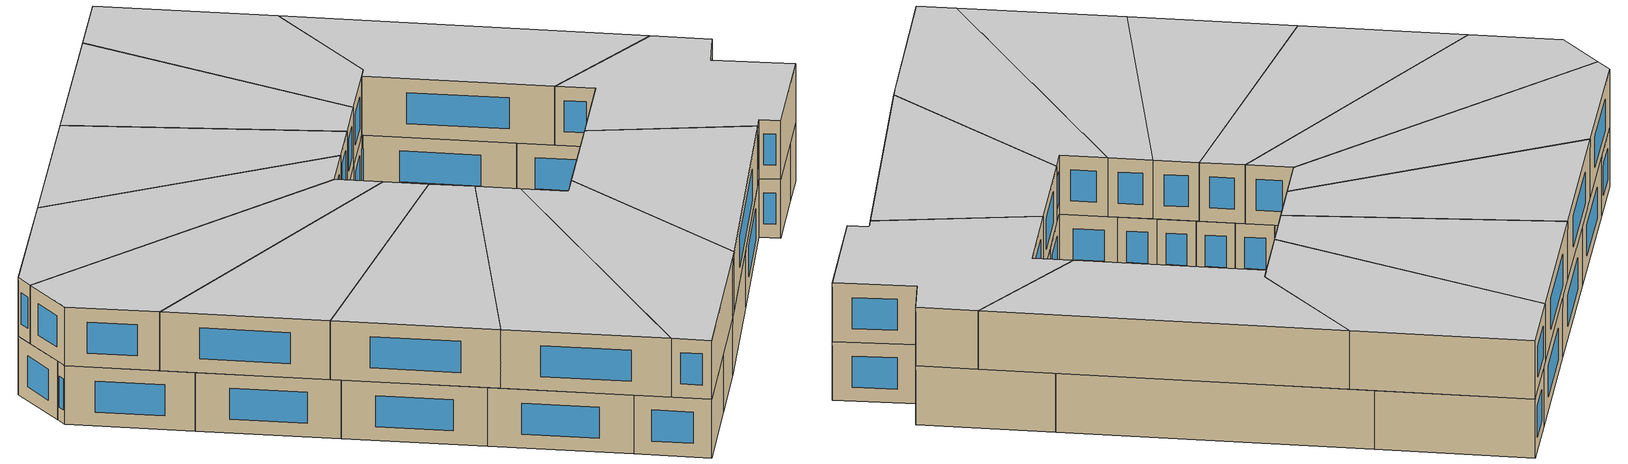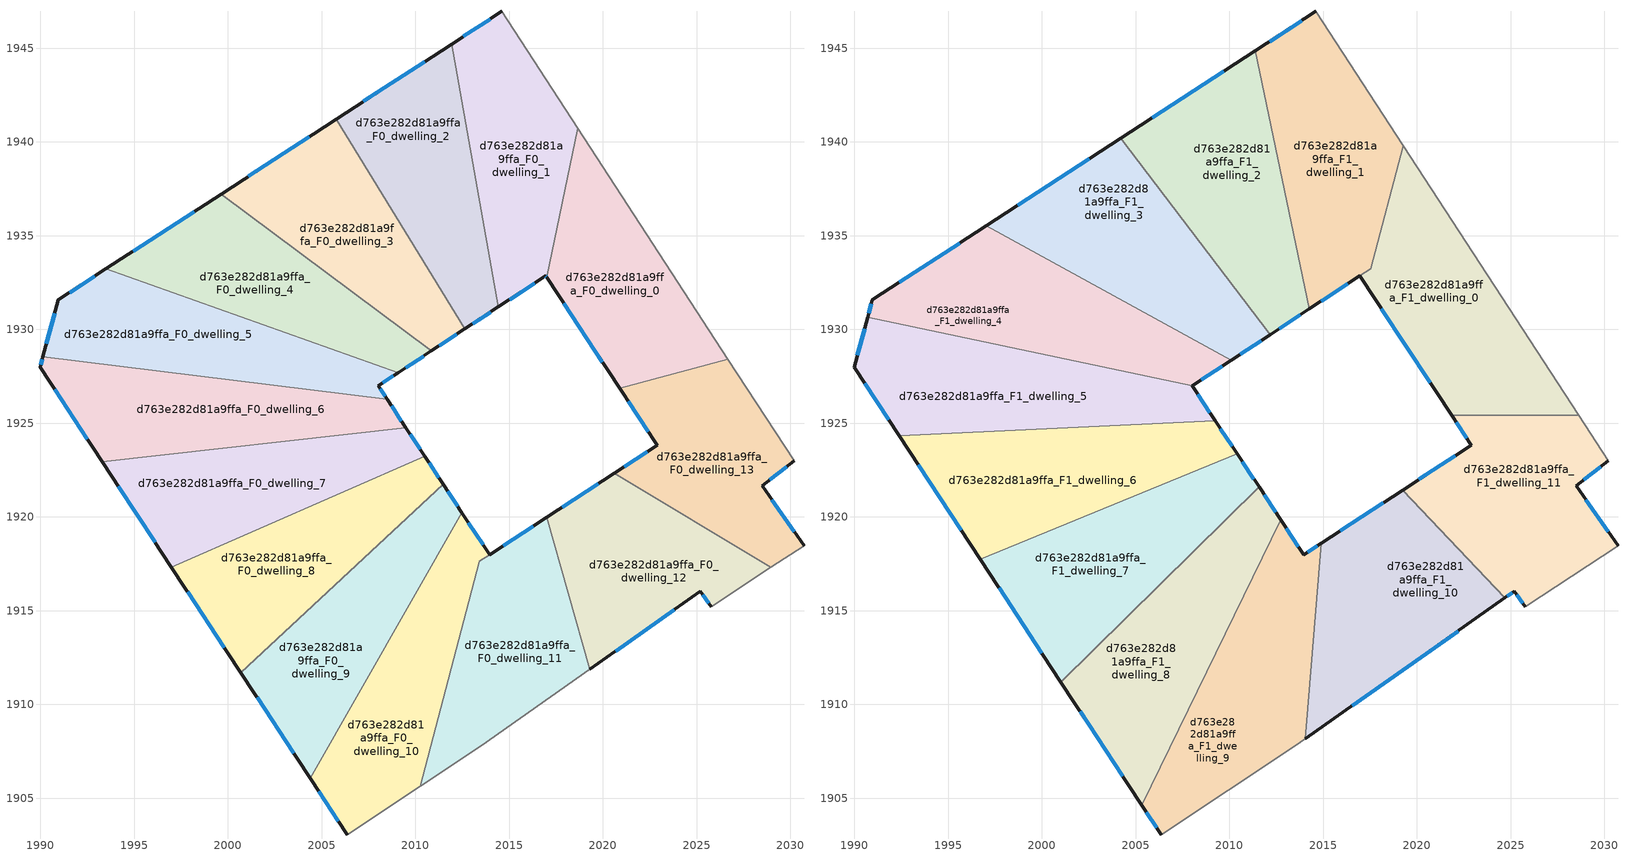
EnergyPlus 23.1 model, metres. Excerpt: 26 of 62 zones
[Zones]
d763e282d81a9ffa_F0_dwelling_0
 floor ground (EU_floor_Construction): 2018.66,1940.73 2026.67,1928.42 2020.89,1926.88 2017,1932.78 z0
 wall outside (EU_wall_Construction): 2017,1932.78 2020.89,1926.88 z0:3
 wall to d763e282d81a9ffa_F0_dwelling_1 (EU_wall_Construction): 2018.66,1940.73 2017,1932.78 z0:3
 wall adiabatic (EU_wall_Construction): 2026.67,1928.42 2018.66,1940.73 z0:3
 wall to d763e282d81a9ffa_F0_dwelling_13 (EU_wall_Construction): 2020.89,1926.88 2026.67,1928.42 z0:3
 window (EU_Window_Construction): 2017.91,1931.4 2019.98,1928.26 z0.7:2.3
d763e282d81a9ffa_F0_dwelling_1
 floor ground (EU_floor_Construction): 2014.61,1946.96 2018.66,1940.73 2017,1932.78 2016.95,1932.86 2014.43,1931.21 2011.94,1945.22 z0
 wall outside (EU_wall_Construction): 2014.43,1931.21 2016.95,1932.86 2017,1932.78 / 2014.61,1946.96 2011.94,1945.22 z0:3
 wall to d763e282d81a9ffa_F0_dwelling_2 (EU_wall_Construction): 2011.94,1945.22 2014.43,1931.21 z0:3
 wall adiabatic (EU_wall_Construction): 2018.66,1940.73 2014.61,1946.96 z0:3
 window (EU_Window_Construction): 2016.96,1932.84 2016.99,1932.8 / 2015.02,1931.59 2016.36,1932.47 / 2013.98,1946.55 2012.56,1945.63 z0.7:2.3
d763e282d81a9ffa_F0_dwelling_10
 floor ground (EU_floor_Construction): 2012.48,1920.23 2013.96,1917.99 2013.41,1917.62 2010.27,1905.65 2006.36,1903.06 2004.39,1906.07 z0
 wall outside (EU_wall_Construction): 2013.96,1917.99 2012.48,1920.23 / 2004.39,1906.07 2006.36,1903.06 z0:3
 wall adiabatic (EU_wall_Construction): 2006.36,1903.06 2010.27,1905.65 z0:3
 wall to d763e282d81a9ffa_F0_dwelling_9 (EU_wall_Construction): 2012.48,1920.23 2004.39,1906.07 z0:3
 wall to d763e282d81a9ffa_F0_dwelling_11 (EU_wall_Construction): 2010.27,1905.65 2013.41,1917.62 2013.96,1917.99 z0:3
 window (EU_Window_Construction): 2013.62,1918.51 2012.83,1919.7 / 2004.85,1905.36 2005.9,1903.77 z0.7:2.3
d763e282d81a9ffa_F0_dwelling_11
 floor ground (EU_floor_Construction): 2017,1919.97 2019.29,1911.87 2013.52,1907.79 2010.27,1905.65 2013.41,1917.62 z0
 wall outside (EU_wall_Construction): 2017,1919.97 2013.96,1917.99 z0:3
 wall to d763e282d81a9ffa_F0_dwelling_12 (EU_wall_Construction): 2019.29,1911.87 2017,1919.97 z0:3
 wall adiabatic (EU_wall_Construction): 2010.27,1905.65 2013.52,1907.79 2019.29,1911.87 z0:3
 window (EU_Window_Construction): 2016.29,1919.51 2014.68,1918.45 z0.7:2.3
d763e282d81a9ffa_F0_dwelling_12
 floor ground (EU_floor_Construction): 2028.96,1917.31 2025.78,1915.2 2025.2,1916.04 2019.29,1911.87 2017,1919.97 2020.6,1922.33 z0
 wall outside (EU_wall_Construction): 2019.29,1911.87 2025.2,1916.04 2025.78,1915.2 / 2020.6,1922.33 2017,1919.97 z0:3
 wall to d763e282d81a9ffa_F0_dwelling_13 (EU_wall_Construction): 2028.96,1917.31 2020.6,1922.33 z0:3
 wall adiabatic (EU_wall_Construction): 2025.78,1915.2 2028.96,1917.31 z0:3
 window (EU_Window_Construction): 2020.68,1912.85 2023.81,1915.06 / 2019.75,1921.78 2017.84,1920.53 / 2025.33,1915.84 2025.64,1915.4 z0.7:2.3
d763e282d81a9ffa_F0_dwelling_13
 floor ground (EU_floor_Construction): 2026.67,1928.42 2030.2,1923 2028.49,1921.66 2030.73,1918.47 2028.96,1917.31 2020.6,1922.33 2022.9,1923.84 2020.89,1926.88 z0
 wall outside (EU_wall_Construction): 2030.73,1918.47 2028.49,1921.66 2030.2,1923 / 2020.89,1926.88 2022.9,1923.84 2020.6,1922.33 z0:3
 wall adiabatic (EU_wall_Construction): 2028.96,1917.31 2030.73,1918.47 / 2030.2,1923 2026.67,1928.42 z0:3
 window (EU_Window_Construction): 2030.2,1919.22 2029.02,1920.91 / 2022.36,1923.48 2021.14,1922.68 / 2021.36,1926.16 2022.42,1924.55 / 2028.89,1921.98 2029.8,1922.69 z0.7:2.3
d763e282d81a9ffa_F0_dwelling_2
 floor ground (EU_floor_Construction): 2011.94,1945.22 2014.43,1931.21 2012.64,1930.03 2005.79,1941.22 z0
 wall outside (EU_wall_Construction): 2012.64,1930.03 2014.43,1931.21 / 2011.94,1945.22 2005.79,1941.22 z0:3
 wall to d763e282d81a9ffa_F0_dwelling_3 (EU_wall_Construction): 2005.79,1941.22 2012.64,1930.03 z0:3
 window (EU_Window_Construction): 2013.06,1930.31 2014.01,1930.93 / 2010.49,1944.28 2007.23,1942.16 z0.7:2.3
d763e282d81a9ffa_F0_dwelling_3
 floor ground (EU_floor_Construction): 2005.79,1941.22 2012.64,1930.03 2010.85,1928.86 1999.64,1937.22 z0
 wall outside (EU_wall_Construction): 2010.85,1928.86 2012.64,1930.03 / 2005.79,1941.22 1999.64,1937.22 z0:3
 wall to d763e282d81a9ffa_F0_dwelling_4 (EU_wall_Construction): 1999.64,1937.22 2010.85,1928.86 z0:3
 window (EU_Window_Construction): 2011.27,1929.13 2012.22,1929.75 / 2004.35,1940.28 2001.09,1938.16 z0.7:2.3
d763e282d81a9ffa_F0_dwelling_4
 floor ground (EU_floor_Construction): 2010.85,1928.86 2009.07,1927.69 1993.5,1933.23 1999.64,1937.22 z0
 wall outside (EU_wall_Construction): 2009.07,1927.69 2010.85,1928.86 / 1999.64,1937.22 1993.5,1933.23 z0:3
 wall to d763e282d81a9ffa_F0_dwelling_5 (EU_wall_Construction): 1993.5,1933.23 2009.07,1927.69 z0:3
 window (EU_Window_Construction): 2009.49,1927.96 2010.43,1928.58 / 1998.2,1936.29 1994.94,1934.17 z0.7:2.3
d763e282d81a9ffa_F0_dwelling_5
 floor ground (EU_floor_Construction): 2009.07,1927.69 2008.02,1927 2008.49,1926.28 1990.13,1928.53 1990.96,1931.58 1993.5,1933.23 z0
 wall outside (EU_wall_Construction): 2008.49,1926.28 2008.02,1927 2009.07,1927.69 / 1993.5,1933.23 1990.96,1931.58 1990.13,1928.53 z0:3
 wall to d763e282d81a9ffa_F0_dwelling_6 (EU_wall_Construction): 1990.13,1928.53 2008.49,1926.28 z0:3
 window (EU_Window_Construction): 2008.26,1927.16 2008.82,1927.53 / 2008.38,1926.45 2008.13,1926.83 / 1990.77,1930.86 1990.33,1929.25 / 1992.9,1932.84 1991.56,1931.97 z0.7:2.3
d763e282d81a9ffa_F0_dwelling_6
 floor ground (EU_floor_Construction): 2008.49,1926.28 2009.49,1924.76 1993.29,1922.96 1989.98,1927.99 1990.13,1928.53 z0
 wall outside (EU_wall_Construction): 2009.49,1924.76 2008.49,1926.28 / 1990.13,1928.53 1989.98,1927.99 1993.29,1922.96 z0:3
 wall to d763e282d81a9ffa_F0_dwelling_7 (EU_wall_Construction): 1993.29,1922.96 2009.49,1924.76 z0:3
 window (EU_Window_Construction): 2009.26,1925.11 2008.73,1925.92 / 1990.76,1926.81 1992.51,1924.14 / 1990.09,1928.41 1990.01,1928.12 z0.7:2.3
d763e282d81a9ffa_F0_dwelling_7
 floor ground (EU_floor_Construction): 2009.49,1924.76 2010.49,1923.25 1996.99,1917.33 1993.29,1922.96 z0
 wall outside (EU_wall_Construction): 2010.49,1923.25 2009.49,1924.76 / 1993.29,1922.96 1996.99,1917.33 z0:3
 wall to d763e282d81a9ffa_F0_dwelling_8 (EU_wall_Construction): 1996.99,1917.33 2010.49,1923.25 z0:3
 window (EU_Window_Construction): 2010.26,1923.6 2009.73,1924.4 / 1994.15,1921.63 1996.12,1918.65 z0.7:2.3
d763e282d81a9ffa_F0_dwelling_8
 floor ground (EU_floor_Construction): 2010.49,1923.25 2011.49,1921.74 2000.69,1911.7 1996.99,1917.33 z0
 wall outside (EU_wall_Construction): 2011.49,1921.74 2010.49,1923.25 / 1996.99,1917.33 2000.69,1911.7 z0:3
 wall to d763e282d81a9ffa_F0_dwelling_9 (EU_wall_Construction): 2000.69,1911.7 2011.49,1921.74 z0:3
 window (EU_Window_Construction): 2011.25,1922.09 2010.73,1922.89 / 1997.85,1916 1999.82,1913.02 z0.7:2.3
d763e282d81a9ffa_F0_dwelling_9
 floor ground (EU_floor_Construction): 2011.49,1921.74 2012.48,1920.23 2004.39,1906.07 2000.69,1911.7 z0
 wall outside (EU_wall_Construction): 2012.48,1920.23 2011.49,1921.74 / 2000.69,1911.7 2004.39,1906.07 z0:3
 window (EU_Window_Construction): 2012.25,1920.58 2011.72,1921.38 / 2001.55,1910.37 2003.52,1907.39 z0.7:2.3
d763e282d81a9ffa_F1_dwelling_0
 floor to d763e282d81a9ffa_F0_dwelling_0 (EU_floor_Construction): 2019.27,1939.79 2026.67,1928.42 2020.89,1926.88 2017,1932.78 2017.02,1932.91 2017.53,1933.24 z3
 floor to d763e282d81a9ffa_F0_dwelling_13 (EU_floor_Construction): 2026.67,1928.42 2028.62,1925.42 2021.85,1925.42 2020.89,1926.88 z3
 wall outside (EU_wall_Construction): 2016.95,1932.86 2021.85,1925.42 z3:6
 wall adiabatic (EU_wall_Construction): 2028.62,1925.42 2019.27,1939.79 z3:6
 wall to d763e282d81a9ffa_F1_dwelling_11 (EU_wall_Construction): 2021.85,1925.42 2028.62,1925.42 z3:6
 wall to d763e282d81a9ffa_F1_dwelling_1 (EU_wall_Construction): 2017.53,1933.24 2016.95,1932.86 / 2019.27,1939.79 2017.54,1933.25 z3:6
 window (EU_Window_Construction): 2018.1,1931.11 2020.7,1927.17 z3.7:5.3
 ceiling to d763e282d81a9ffa_F2_dwelling_0 (EU_floor_Construction): 2028.62,1925.42 2019.27,1939.79 2017.53,1933.24 2016.95,1932.86 2021.85,1925.42 z6
d763e282d81a9ffa_F1_dwelling_1
 floor to d763e282d81a9ffa_F0_dwelling_1 (EU_floor_Construction): 2014.61,1946.96 2018.66,1940.73 2017.02,1932.91 2014.43,1931.21 2011.94,1945.22 z3
 floor to d763e282d81a9ffa_F0_dwelling_0 (EU_floor_Construction): 2018.66,1940.73 2019.27,1939.79 2017.54,1933.25 2017.02,1932.91 z3
 floor to d763e282d81a9ffa_F0_dwelling_2 (EU_floor_Construction): 2011.94,1945.22 2014.43,1931.21 2014.27,1931.1 2011.38,1944.86 z3
 wall outside (EU_wall_Construction): 2014.61,1946.96 2011.38,1944.86 / 2014.27,1931.1 2016.95,1932.86 z3:6
 wall to d763e282d81a9ffa_F1_dwelling_2 (EU_wall_Construction): 2011.38,1944.86 2014.27,1931.1 z3:6
 wall adiabatic (EU_wall_Construction): 2019.27,1939.79 2014.61,1946.96 z3:6
 window (EU_Window_Construction): 2013.85,1946.47 2012.14,1945.36 / 2014.9,1931.51 2016.32,1932.44 z3.7:5.3
 ceiling to d763e282d81a9ffa_F2_dwelling_1 (EU_floor_Construction): 2017.53,1933.24 2019.27,1939.79 2014.61,1946.96 2011.38,1944.86 2014.27,1931.1 z6
d763e282d81a9ffa_F1_dwelling_10
 floor to d763e282d81a9ffa_F0_dwelling_12 (EU_floor_Construction): 2019.23,1921.44 2024.69,1915.68 2019.29,1911.87 2017,1919.97 z3
 floor to d763e282d81a9ffa_F0_dwelling_11 (EU_floor_Construction): 2017,1919.97 2019.29,1911.87 2014.06,1908.17 2014.9,1918.6 z3
 wall outside (EU_wall_Construction): 2019.23,1921.44 2014.9,1918.6 / 2014.05,1908.17 2024.69,1915.68 z3:6
 wall to d763e282d81a9ffa_F1_dwelling_11 (EU_wall_Construction): 2024.69,1915.68 2019.23,1921.44 z3:6
 wall to d763e282d81a9ffa_F1_dwelling_9 (EU_wall_Construction): 2014.9,1918.6 2014.05,1908.17 z3:6
 window (EU_Window_Construction): 2018.22,1920.77 2015.92,1919.27 / 2016.55,1909.93 2022.19,1913.92 z3.7:5.3
 ceiling to d763e282d81a9ffa_F2_dwelling_10 (EU_floor_Construction): 2024.69,1915.68 2019.23,1921.44 2014.9,1918.6 2014.05,1908.17 z6
d763e282d81a9ffa_F1_dwelling_11
 floor to d763e282d81a9ffa_F0_dwelling_13 (EU_floor_Construction): 2028.62,1925.42 2030.2,1923 2028.49,1921.66 2030.73,1918.47 2028.96,1917.31 2020.6,1922.33 2022.9,1923.84 2021.85,1925.42 z3
 floor to d763e282d81a9ffa_F0_dwelling_12 (EU_floor_Construction): 2028.96,1917.31 2025.78,1915.2 2025.2,1916.04 2024.69,1915.68 2019.23,1921.44 2020.6,1922.33 z3
 wall outside (EU_wall_Construction): 2030.73,1918.47 2028.49,1921.66 2030.2,1923 / 2024.69,1915.68 2025.2,1916.04 2025.78,1915.2 / 2021.85,1925.42 2022.9,1923.84 2019.23,1921.44 z3:6
 wall adiabatic (EU_wall_Construction): 2025.78,1915.2 2030.73,1918.47 / 2030.2,1923 2028.62,1925.42 z3:6
 window (EU_Window_Construction): 2030.2,1919.22 2029.02,1920.91 / 2025.33,1915.84 2025.64,1915.4 / 2024.81,1915.77 2025.08,1915.96 / 2022.04,1923.27 2020.09,1922 / 2022.1,1925.05 2022.65,1924.21 / 2028.89,1921.98 2029.8,1922.69 z3.7:5.3
 ceiling to d763e282d81a9ffa_F2_dwelling_11 (EU_floor_Construction): 2030.73,1918.47 2028.49,1921.66 2030.2,1923 2028.62,1925.42 2021.85,1925.42 2022.9,1923.84 2019.23,1921.44 2024.69,1915.68 2025.2,1916.04 2025.78,1915.2 z6
d763e282d81a9ffa_F1_dwelling_2
 floor to d763e282d81a9ffa_F0_dwelling_2 (EU_floor_Construction): 2011.38,1944.86 2014.27,1931.1 2012.64,1930.03 2005.79,1941.22 z3
 floor to d763e282d81a9ffa_F0_dwelling_3 (EU_floor_Construction): 2005.79,1941.22 2012.64,1930.03 2012.18,1929.73 2004.21,1940.2 z3
 wall outside (EU_wall_Construction): 2012.18,1929.73 2014.27,1931.1 / 2011.38,1944.86 2004.21,1940.2 z3:6
 wall to d763e282d81a9ffa_F1_dwelling_3 (EU_wall_Construction): 2004.21,1940.2 2012.18,1929.73 z3:6
 window (EU_Window_Construction): 2012.67,1930.05 2013.78,1930.78 / 2009.7,1943.77 2005.9,1941.29 z3.7:5.3
 ceiling to d763e282d81a9ffa_F2_dwelling_2 (EU_floor_Construction): 2014.27,1931.1 2011.38,1944.86 2004.21,1940.2 2012.18,1929.73 z6
d763e282d81a9ffa_F1_dwelling_3
 floor to d763e282d81a9ffa_F0_dwelling_3 (EU_floor_Construction): 2004.21,1940.2 2012.18,1929.73 2010.85,1928.86 1999.64,1937.22 z3
 floor to d763e282d81a9ffa_F0_dwelling_4 (EU_floor_Construction): 2010.85,1928.86 2010.1,1928.36 1997.04,1935.53 1999.64,1937.22 z3
 wall outside (EU_wall_Construction): 2010.1,1928.36 2012.18,1929.73 / 2004.21,1940.2 1997.04,1935.53 z3:6
 wall to d763e282d81a9ffa_F1_dwelling_4 (EU_wall_Construction): 1997.04,1935.53 2010.1,1928.36 z3:6
 window (EU_Window_Construction): 2010.59,1928.68 2011.69,1929.41 / 2002.53,1939.1 1998.73,1936.63 z3.7:5.3
 ceiling to d763e282d81a9ffa_F2_dwelling_3 (EU_floor_Construction): 2012.18,1929.73 2004.21,1940.2 1997.04,1935.53 2010.1,1928.36 z6
d763e282d81a9ffa_F1_dwelling_4
 floor to d763e282d81a9ffa_F0_dwelling_5 (EU_floor_Construction): 2009.07,1927.69 2008.02,1927 1990.71,1930.65 1990.97,1931.58 1993.5,1933.23 z3
 floor to d763e282d81a9ffa_F0_dwelling_4 (EU_floor_Construction): 2010.1,1928.36 2009.07,1927.69 1993.5,1933.23 1997.04,1935.53 z3
 wall outside (EU_wall_Construction): 2008.02,1926.99 2010.1,1928.36 / 1997.04,1935.53 1990.97,1931.58 1990.71,1930.65 z3:6
 wall to d763e282d81a9ffa_F1_dwelling_5 (EU_wall_Construction): 1990.71,1930.65 2008.02,1926.99 z3:6
 window (EU_Window_Construction): 2008.51,1927.31 2009.61,1928.04 / 1990.91,1931.36 1990.77,1930.87 / 1995.61,1934.6 1992.39,1932.51 z3.7:5.3
 ceiling to d763e282d81a9ffa_F2_dwelling_4 (EU_floor_Construction): 2010.1,1928.36 1997.04,1935.53 1990.97,1931.58 1990.71,1930.65 2008.02,1926.99 z6
d763e282d81a9ffa_F1_dwelling_5
 floor to d763e282d81a9ffa_F0_dwelling_5 (EU_floor_Construction): 2008.02,1926.99 2008.49,1926.28 1990.13,1928.53 1990.71,1930.65 z3
 floor to d763e282d81a9ffa_F0_dwelling_6 (EU_floor_Construction): 2008.49,1926.28 2009.25,1925.13 1992.39,1924.33 1989.98,1927.99 1990.13,1928.53 z3
 wall outside (EU_wall_Construction): 2009.25,1925.13 2008.02,1926.99 / 1990.71,1930.65 1989.98,1927.99 1992.39,1924.33 z3:6
 wall to d763e282d81a9ffa_F1_dwelling_6 (EU_wall_Construction): 1992.39,1924.33 2009.25,1925.13 z3:6
 window (EU_Window_Construction): 2008.96,1925.56 2008.31,1926.55 / 1990.54,1927.13 1991.82,1925.19 / 1990.54,1930.03 1990.15,1928.61 z3.7:5.3
 ceiling to d763e282d81a9ffa_F2_dwelling_5 (EU_floor_Construction): 2009.25,1925.13 2008.02,1926.99 1990.71,1930.65 1989.98,1927.99 1992.39,1924.33 z6
d763e282d81a9ffa_F1_dwelling_6
 floor to d763e282d81a9ffa_F0_dwelling_7 (EU_floor_Construction): 2009.49,1924.76 2010.42,1923.36 1996.7,1917.76 1993.29,1922.96 z3
 floor to d763e282d81a9ffa_F0_dwelling_6 (EU_floor_Construction): 2009.25,1925.13 2009.49,1924.76 1993.29,1922.96 1992.39,1924.33 z3
 wall outside (EU_wall_Construction): 2010.42,1923.36 2009.25,1925.13 / 1992.39,1924.33 1996.7,1917.76 z3:6
 wall to d763e282d81a9ffa_F1_dwelling_7 (EU_wall_Construction): 1996.7,1917.76 2010.42,1923.36 z3:6
 window (EU_Window_Construction): 2010.14,1923.78 2009.52,1924.71 / 1993.4,1922.79 1995.69,1919.3 z3.7:5.3
 ceiling to d763e282d81a9ffa_F2_dwelling_6 (EU_floor_Construction): 2010.42,1923.36 2009.25,1925.13 1992.39,1924.33 1996.7,1917.76 z6
d763e282d81a9ffa_F1_dwelling_7
 floor to d763e282d81a9ffa_F0_dwelling_7 (EU_floor_Construction): 2010.42,1923.36 2010.49,1923.25 1996.99,1917.33 1996.7,1917.76 z3
 floor to d763e282d81a9ffa_F0_dwelling_8 (EU_floor_Construction): 2010.49,1923.25 2011.49,1921.74 2000.69,1911.7 1996.99,1917.33 z3
 floor to d763e282d81a9ffa_F0_dwelling_9 (EU_floor_Construction): 2011.49,1921.74 2011.58,1921.6 2001.02,1911.19 2000.69,1911.7 z3
 wall outside (EU_wall_Construction): 2011.58,1921.6 2010.42,1923.36 / 1996.7,1917.76 2001.02,1911.19 z3:6
 wall to d763e282d81a9ffa_F1_dwelling_8 (EU_wall_Construction): 2001.02,1911.19 2011.58,1921.6 z3:6
 window (EU_Window_Construction): 2011.31,1922.01 2010.69,1922.95 / 1997.72,1916.22 2000.01,1912.73 z3.7:5.3
 ceiling to d763e282d81a9ffa_F2_dwelling_7 (EU_floor_Construction): 2011.58,1921.6 2010.42,1923.36 1996.7,1917.76 2001.02,1911.19 z6
d763e282d81a9ffa_F1_dwelling_8
 floor to d763e282d81a9ffa_F0_dwelling_9 (EU_floor_Construction): 2011.58,1921.6 2012.48,1920.23 2004.39,1906.07 2001.02,1911.19 z3
 floor to d763e282d81a9ffa_F0_dwelling_10 (EU_floor_Construction): 2012.48,1920.23 2012.74,1919.84 2005.34,1904.62 2004.39,1906.07 z3
 wall outside (EU_wall_Construction): 2012.74,1919.84 2011.58,1921.6 / 2001.02,1911.19 2005.34,1904.62 z3:6
 wall to d763e282d81a9ffa_F1_dwelling_9 (EU_wall_Construction): 2005.34,1904.62 2012.74,1919.84 z3:6
 window (EU_Window_Construction): 2012.47,1920.25 2011.85,1921.19 / 2002.03,1909.65 2004.32,1906.17 z3.7:5.3
 ceiling to d763e282d81a9ffa_F2_dwelling_8 (EU_floor_Construction): 2005.34,1904.62 2012.74,1919.84 2011.58,1921.6 2001.02,1911.19 z6
d763e282d81a9ffa_F1_dwelling_9
 floor to d763e282d81a9ffa_F0_dwelling_10 (EU_floor_Construction): 2012.74,1919.84 2013.96,1917.99 2013.41,1917.62 2010.27,1905.65 2006.36,1903.06 2005.34,1904.62 z3
 floor to d763e282d81a9ffa_F0_dwelling_11 (EU_floor_Construction): 2014.9,1918.6 2014.06,1908.17 2013.52,1907.79 2010.27,1905.65 2013.41,1917.62 2013.97,1917.99 z3
 wall outside (EU_wall_Construction): 2005.34,1904.62 2006.36,1903.06 / 2014.9,1918.6 2013.97,1917.99 2012.74,1919.84 z3:6
 wall adiabatic (EU_wall_Construction): 2006.36,1903.06 2013.52,1907.79 2014.05,1908.17 z3:6
 window (EU_Window_Construction): 2005.58,1904.26 2006.12,1903.43 / 2013.68,1918.42 2013.03,1919.4 / 2014.68,1918.46 2014.19,1918.13 z3.7:5.3
 ceiling to d763e282d81a9ffa_F2_dwelling_9 (EU_floor_Construction): 2013.52,1907.79 2014.05,1908.17 2014.9,1918.6 2013.97,1917.99 2012.74,1919.84 2005.34,1904.62 2006.36,1903.06 z6
[Building]
EU S2 Campaign: North Axis=0; Terrain=City; Solar Distribution=FullExterior
[Site:Location]
Budapest.Ferenc.Liszt.Intl.AP: Latitude=47.437; Longitude=19.256; Time Zone=1; Elevation=185
[SizingPeriod:WeatherFileDays]
AnnualSizingPeriod: Begin Month=1; Begin Day of Month=1; End Month=12; End Day of Month=31; Day of Week for Start Day=Monday; Use Weather File Daylight Saving Period=No; Use Weather File Rain and Snow Indicators=No
[MATERIAL]
EU_InternalMass_Material: Roughness=MediumRough; Thickness=0.1; Conductivity=1; Density=1800; Specific Heat=900; Thermal Absorptance=0.9; Solar Absorptance=0.7; Visible Absorptance=0.7
[MATERIAL:NOMASS] Roughness=MediumRough; Thermal Absorptance=0.9; Solar Absorptance=0.7; Visible Absorptance=0.7
Name | Thermal Resistance
EU_wall_NoMass | 0.832559
EU_floor_NoMass | 0.872794
[WINDOWMATERIAL:SIMPLEGLAZINGSYSTEM]
EU_Window_SimpleGlazing: UFactor=2.79869; Solar Heat Gain Coefficient=0.75; Visible Transmittance=0.75
[CONSTRUCTION]
EU_wall_Construction: EU_wall_NoMass
EU_floor_Construction: EU_floor_NoMass
EU_Window_Construction: EU_Window_SimpleGlazing
EU_InternalMass_Construction: EU_InternalMass_Material
[ZONE] Type=1; Multiplier=1; Ceiling Height=autocalculate; Floor Area=autocalculate; Part of Total Floor Area=Yes
Name | Volume
d763e282d81a9ffa_F0_dwelling_0 | 186.374
d763e282d81a9ffa_F1_dwelling_0 | 218.135
d763e282d81a9ffa_F0_dwelling_1 | 186.36
d763e282d81a9ffa_F1_dwelling_1 | 216.754
d763e282d81a9ffa_F0_dwelling_10 | 186.951
d763e282d81a9ffa_F1_dwelling_10 | 217.45
d763e282d81a9ffa_F0_dwelling_11 | 185.798
d763e282d81a9ffa_F1_dwelling_11; d763e282d81a9ffa_F1_dwelling_8 | 217.452
d763e282d81a9ffa_F0_dwelling_12 | 186.387
d763e282d81a9ffa_F0_dwelling_13 | 186.379
d763e282d81a9ffa_F0_dwelling_2 | 186.395
d763e282d81a9ffa_F1_dwelling_2 | 217.424
d763e282d81a9ffa_F0_dwelling_3 | 186.372
d763e282d81a9ffa_F1_dwelling_3 | 217.467
d763e282d81a9ffa_F0_dwelling_4 | 186.366
d763e282d81a9ffa_F1_dwelling_4 | 217.501
d763e282d81a9ffa_F0_dwelling_5 | 186.407
d763e282d81a9ffa_F1_dwelling_5 | 217.388
d763e282d81a9ffa_F0_dwelling_6 | 186.371
d763e282d81a9ffa_F1_dwelling_6 | 217.479
d763e282d81a9ffa_F0_dwelling_7 | 186.409
d763e282d81a9ffa_F1_dwelling_7 | 217.433
d763e282d81a9ffa_F0_dwelling_8 | 186.39
d763e282d81a9ffa_F0_dwelling_9 | 186.376
d763e282d81a9ffa_F1_dwelling_9 | 217.429
[INTERNALMASS] Construction=EU_InternalMass_Construction
Name | Zone or ZoneList | Surface Area
d763e282d81a9ffa_F0_dwelling_0_EU_InternalMass | d763e282d81a9ffa_F0_dwelling_0 | 62.1248
d763e282d81a9ffa_F0_dwelling_1_EU_InternalMass | d763e282d81a9ffa_F0_dwelling_1 | 62.12
d763e282d81a9ffa_F0_dwelling_2_EU_InternalMass | d763e282d81a9ffa_F0_dwelling_2 | 62.1318
d763e282d81a9ffa_F0_dwelling_3_EU_InternalMass | d763e282d81a9ffa_F0_dwelling_3 | 62.1242
d763e282d81a9ffa_F0_dwelling_4_EU_InternalMass | d763e282d81a9ffa_F0_dwelling_4 | 62.122
d763e282d81a9ffa_F0_dwelling_5_EU_InternalMass | d763e282d81a9ffa_F0_dwelling_5 | 62.1358
d763e282d81a9ffa_F0_dwelling_6_EU_InternalMass | d763e282d81a9ffa_F0_dwelling_6 | 62.1234
d763e282d81a9ffa_F0_dwelling_7_EU_InternalMass | d763e282d81a9ffa_F0_dwelling_7 | 62.1363
d763e282d81a9ffa_F0_dwelling_8_EU_InternalMass | d763e282d81a9ffa_F0_dwelling_8 | 62.1302
d763e282d81a9ffa_F0_dwelling_9_EU_InternalMass | d763e282d81a9ffa_F0_dwelling_9 | 62.1254
d763e282d81a9ffa_F0_dwelling_10_EU_InternalMass | d763e282d81a9ffa_F0_dwelling_10 | 62.316
d763e282d81a9ffa_F0_dwelling_11_EU_InternalMass | d763e282d81a9ffa_F0_dwelling_11 | 61.9389
d763e282d81a9ffa_F0_dwelling_12_EU_InternalMass | d763e282d81a9ffa_F0_dwelling_12 | 62.1294
d763e282d81a9ffa_F0_dwelling_13_EU_InternalMass | d763e282d81a9ffa_F0_dwelling_13 | 62.1263
d763e282d81a9ffa_F1_dwelling_0_EU_InternalMass | d763e282d81a9ffa_F1_dwelling_0 | 72.7096
d763e282d81a9ffa_F1_dwelling_1_EU_InternalMass | d763e282d81a9ffa_F1_dwelling_1 | 72.2628
d763e282d81a9ffa_F1_dwelling_2_EU_InternalMass | d763e282d81a9ffa_F1_dwelling_2 | 72.4748
d763e282d81a9ffa_F1_dwelling_3_EU_InternalMass | d763e282d81a9ffa_F1_dwelling_3 | 72.4891
d763e282d81a9ffa_F1_dwelling_4_EU_InternalMass | d763e282d81a9ffa_F1_dwelling_4 | 72.4961
d763e282d81a9ffa_F1_dwelling_5_EU_InternalMass | d763e282d81a9ffa_F1_dwelling_5 | 72.4596
d763e282d81a9ffa_F1_dwelling_6_EU_InternalMass | d763e282d81a9ffa_F1_dwelling_6 | 72.4932
d763e282d81a9ffa_F1_dwelling_7_EU_InternalMass | d763e282d81a9ffa_F1_dwelling_7 | 72.4777
d763e282d81a9ffa_F1_dwelling_8_EU_InternalMass | d763e282d81a9ffa_F1_dwelling_8 | 72.484
d763e282d81a9ffa_F1_dwelling_9_EU_InternalMass | d763e282d81a9ffa_F1_dwelling_9 | 72.4806
d763e282d81a9ffa_F1_dwelling_10_EU_InternalMass | d763e282d81a9ffa_F1_dwelling_10 | 72.4834
d763e282d81a9ffa_F1_dwelling_11_EU_InternalMass | d763e282d81a9ffa_F1_dwelling_11 | 72.4884
[OTHEREQUIPMENT] Fuel Type=Electricity; Design Level Calculation Method=Watts/Area; Power per Zone Floor Area=1; Fraction Latent=0; Fraction Radiant=0; Fraction Lost=0; Carbon Dioxide Generation Rate=0; EndUse Subcategory=EU_Step8_InternalGains
Name | Zone or ZoneList or Space or SpaceList | Schedule
EU_Step8_InternalGain_d763e282d81a9ffa_F0_dwelling_0_f000 | d763e282d81a9ffa_F0_dwelling_0 | EU_Step8_GainSchedule_d763e282d81a9ffa_F0_dwelling_0_f000
EU_Step8_InternalGain_d763e282d81a9ffa_F0_dwelling_1_f000 | d763e282d81a9ffa_F0_dwelling_1 | EU_Step8_GainSchedule_d763e282d81a9ffa_F0_dwelling_1_f000
EU_Step8_InternalGain_d763e282d81a9ffa_F0_dwelling_2_f000 | d763e282d81a9ffa_F0_dwelling_2 | EU_Step8_GainSchedule_d763e282d81a9ffa_F0_dwelling_2_f000
EU_Step8_InternalGain_d763e282d81a9ffa_F0_dwelling_3_f000 | d763e282d81a9ffa_F0_dwelling_3 | EU_Step8_GainSchedule_d763e282d81a9ffa_F0_dwelling_3_f000
EU_Step8_InternalGain_d763e282d81a9ffa_F0_dwelling_4_f000 | d763e282d81a9ffa_F0_dwelling_4 | EU_Step8_GainSchedule_d763e282d81a9ffa_F0_dwelling_4_f000
EU_Step8_InternalGain_d763e282d81a9ffa_F0_dwelling_5_f000 | d763e282d81a9ffa_F0_dwelling_5 | EU_Step8_GainSchedule_d763e282d81a9ffa_F0_dwelling_5_f000
EU_Step8_InternalGain_d763e282d81a9ffa_F0_dwelling_6_f000 | d763e282d81a9ffa_F0_dwelling_6 | EU_Step8_GainSchedule_d763e282d81a9ffa_F0_dwelling_6_f000
EU_Step8_InternalGain_d763e282d81a9ffa_F0_dwelling_7_f000 | d763e282d81a9ffa_F0_dwelling_7 | EU_Step8_GainSchedule_d763e282d81a9ffa_F0_dwelling_7_f000
EU_Step8_InternalGain_d763e282d81a9ffa_F0_dwelling_8_f000 | d763e282d81a9ffa_F0_dwelling_8 | EU_Step8_GainSchedule_d763e282d81a9ffa_F0_dwelling_8_f000
EU_Step8_InternalGain_d763e282d81a9ffa_F0_dwelling_9_f000 | d763e282d81a9ffa_F0_dwelling_9 | EU_Step8_GainSchedule_d763e282d81a9ffa_F0_dwelling_9_f000
EU_Step8_InternalGain_d763e282d81a9ffa_F0_dwelling_10_f000 | d763e282d81a9ffa_F0_dwelling_10 | EU_Step8_GainSchedule_d763e282d81a9ffa_F0_dwelling_10_f000
EU_Step8_InternalGain_d763e282d81a9ffa_F0_dwelling_11_f000 | d763e282d81a9ffa_F0_dwelling_11 | EU_Step8_GainSchedule_d763e282d81a9ffa_F0_dwelling_11_f000
EU_Step8_InternalGain_d763e282d81a9ffa_F0_dwelling_12_f000 | d763e282d81a9ffa_F0_dwelling_12 | EU_Step8_GainSchedule_d763e282d81a9ffa_F0_dwelling_12_f000
EU_Step8_InternalGain_d763e282d81a9ffa_F0_dwelling_13_f000 | d763e282d81a9ffa_F0_dwelling_13 | EU_Step8_GainSchedule_d763e282d81a9ffa_F0_dwelling_13_f000
EU_Step8_InternalGain_d763e282d81a9ffa_F1_dwelling_0_f000 | d763e282d81a9ffa_F1_dwelling_0 | EU_Step8_GainSchedule_d763e282d81a9ffa_F1_dwelling_0_f000
EU_Step8_InternalGain_d763e282d81a9ffa_F1_dwelling_1_f000 | d763e282d81a9ffa_F1_dwelling_1 | EU_Step8_GainSchedule_d763e282d81a9ffa_F1_dwelling_1_f000
EU_Step8_InternalGain_d763e282d81a9ffa_F1_dwelling_2_f000 | d763e282d81a9ffa_F1_dwelling_2 | EU_Step8_GainSchedule_d763e282d81a9ffa_F1_dwelling_2_f000
EU_Step8_InternalGain_d763e282d81a9ffa_F1_dwelling_3_f000 | d763e282d81a9ffa_F1_dwelling_3 | EU_Step8_GainSchedule_d763e282d81a9ffa_F1_dwelling_3_f000
EU_Step8_InternalGain_d763e282d81a9ffa_F1_dwelling_4_f000 | d763e282d81a9ffa_F1_dwelling_4 | EU_Step8_GainSchedule_d763e282d81a9ffa_F1_dwelling_4_f000
EU_Step8_InternalGain_d763e282d81a9ffa_F1_dwelling_5_f000 | d763e282d81a9ffa_F1_dwelling_5 | EU_Step8_GainSchedule_d763e282d81a9ffa_F1_dwelling_5_f000
EU_Step8_InternalGain_d763e282d81a9ffa_F1_dwelling_6_f000 | d763e282d81a9ffa_F1_dwelling_6 | EU_Step8_GainSchedule_d763e282d81a9ffa_F1_dwelling_6_f000
EU_Step8_InternalGain_d763e282d81a9ffa_F1_dwelling_7_f000 | d763e282d81a9ffa_F1_dwelling_7 | EU_Step8_GainSchedule_d763e282d81a9ffa_F1_dwelling_7_f000
EU_Step8_InternalGain_d763e282d81a9ffa_F1_dwelling_8_f000 | d763e282d81a9ffa_F1_dwelling_8 | EU_Step8_GainSchedule_d763e282d81a9ffa_F1_dwelling_8_f000
EU_Step8_InternalGain_d763e282d81a9ffa_F1_dwelling_9_f000 | d763e282d81a9ffa_F1_dwelling_9 | EU_Step8_GainSchedule_d763e282d81a9ffa_F1_dwelling_9_f000
EU_Step8_InternalGain_d763e282d81a9ffa_F1_dwelling_10_f000 | d763e282d81a9ffa_F1_dwelling_10 | EU_Step8_GainSchedule_d763e282d81a9ffa_F1_dwelling_10_f000
EU_Step8_InternalGain_d763e282d81a9ffa_F1_dwelling_11_f000 | d763e282d81a9ffa_F1_dwelling_11 | EU_Step8_GainSchedule_d763e282d81a9ffa_F1_dwelling_11_f000
[ZONEVENTILATION:DESIGNFLOWRATE] Schedule=EU_AlwaysOn; Design Flow Rate Calculation Method=AirChanges/Hour; Air Changes per Hour=0.475469; Ventilation Type=Natural; Fan Pressure Rise=0; Fan Total Efficiency=1; Constant Term Coefficient=1; Temperature Term Coefficient=0; Velocity Term Coefficient=0; Velocity Squared Term Coefficient=0; Minimum Indoor Temperature=-100; Maximum Indoor Temperature=100; Delta Temperature=-100; Minimum Outdoor Temperature=-100; Maximum Outdoor Temperature=100; Maximum Wind Speed=40
Name | Zone or ZoneList or Space or SpaceList
EU_ConstantAir_d763e282d81a9ffa_F0_dwelling_0 | d763e282d81a9ffa_F0_dwelling_0
EU_ConstantAir_d763e282d81a9ffa_F0_dwelling_1 | d763e282d81a9ffa_F0_dwelling_1
EU_ConstantAir_d763e282d81a9ffa_F0_dwelling_2 | d763e282d81a9ffa_F0_dwelling_2
EU_ConstantAir_d763e282d81a9ffa_F0_dwelling_3 | d763e282d81a9ffa_F0_dwelling_3
EU_ConstantAir_d763e282d81a9ffa_F0_dwelling_4 | d763e282d81a9ffa_F0_dwelling_4
EU_ConstantAir_d763e282d81a9ffa_F0_dwelling_5 | d763e282d81a9ffa_F0_dwelling_5
EU_ConstantAir_d763e282d81a9ffa_F0_dwelling_6 | d763e282d81a9ffa_F0_dwelling_6
EU_ConstantAir_d763e282d81a9ffa_F0_dwelling_7 | d763e282d81a9ffa_F0_dwelling_7
EU_ConstantAir_d763e282d81a9ffa_F0_dwelling_8 | d763e282d81a9ffa_F0_dwelling_8
EU_ConstantAir_d763e282d81a9ffa_F0_dwelling_9 | d763e282d81a9ffa_F0_dwelling_9
EU_ConstantAir_d763e282d81a9ffa_F0_dwelling_10 | d763e282d81a9ffa_F0_dwelling_10
EU_ConstantAir_d763e282d81a9ffa_F0_dwelling_11 | d763e282d81a9ffa_F0_dwelling_11
EU_ConstantAir_d763e282d81a9ffa_F0_dwelling_12 | d763e282d81a9ffa_F0_dwelling_12
EU_ConstantAir_d763e282d81a9ffa_F0_dwelling_13 | d763e282d81a9ffa_F0_dwelling_13
EU_ConstantAir_d763e282d81a9ffa_F1_dwelling_0 | d763e282d81a9ffa_F1_dwelling_0
EU_ConstantAir_d763e282d81a9ffa_F1_dwelling_1 | d763e282d81a9ffa_F1_dwelling_1
EU_ConstantAir_d763e282d81a9ffa_F1_dwelling_2 | d763e282d81a9ffa_F1_dwelling_2
EU_ConstantAir_d763e282d81a9ffa_F1_dwelling_3 | d763e282d81a9ffa_F1_dwelling_3
EU_ConstantAir_d763e282d81a9ffa_F1_dwelling_4 | d763e282d81a9ffa_F1_dwelling_4
EU_ConstantAir_d763e282d81a9ffa_F1_dwelling_5 | d763e282d81a9ffa_F1_dwelling_5
EU_ConstantAir_d763e282d81a9ffa_F1_dwelling_6 | d763e282d81a9ffa_F1_dwelling_6
EU_ConstantAir_d763e282d81a9ffa_F1_dwelling_7 | d763e282d81a9ffa_F1_dwelling_7
EU_ConstantAir_d763e282d81a9ffa_F1_dwelling_8 | d763e282d81a9ffa_F1_dwelling_8
EU_ConstantAir_d763e282d81a9ffa_F1_dwelling_9 | d763e282d81a9ffa_F1_dwelling_9
EU_ConstantAir_d763e282d81a9ffa_F1_dwelling_10 | d763e282d81a9ffa_F1_dwelling_10
EU_ConstantAir_d763e282d81a9ffa_F1_dwelling_11 | d763e282d81a9ffa_F1_dwelling_11
[HVACTEMPLATE:THERMOSTAT] Constant Heating Setpoint=20; Constant Cooling Setpoint=50
EU_HeatOnly_d763e282d81a9ffa_F0_dwelling_0; EU_HeatOnly_d763e282d81a9ffa_F0_dwelling_1; EU_HeatOnly_d763e282d81a9ffa_F0_dwelling_2; EU_HeatOnly_d763e282d81a9ffa_F0_dwelling_3; EU_HeatOnly_d763e282d81a9ffa_F0_dwelling_4; EU_HeatOnly_d763e282d81a9ffa_F0_dwelling_5; EU_HeatOnly_d763e282d81a9ffa_F0_dwelling_6; EU_HeatOnly_d763e282d81a9ffa_F0_dwelling_7; EU_HeatOnly_d763e282d81a9ffa_F0_dwelling_8; EU_HeatOnly_d763e282d81a9ffa_F0_dwelling_9; EU_HeatOnly_d763e282d81a9ffa_F0_dwelling_10; EU_HeatOnly_d763e282d81a9ffa_F0_dwelling_11; EU_HeatOnly_d763e282d81a9ffa_F0_dwelling_12; EU_HeatOnly_d763e282d81a9ffa_F0_dwelling_13; EU_HeatOnly_d763e282d81a9ffa_F1_dwelling_0; EU_HeatOnly_d763e282d81a9ffa_F1_dwelling_1; EU_HeatOnly_d763e282d81a9ffa_F1_dwelling_2; EU_HeatOnly_d763e282d81a9ffa_F1_dwelling_3; EU_HeatOnly_d763e282d81a9ffa_F1_dwelling_4; EU_HeatOnly_d763e282d81a9ffa_F1_dwelling_5; EU_HeatOnly_d763e282d81a9ffa_F1_dwelling_6; EU_HeatOnly_d763e282d81a9ffa_F1_dwelling_7; EU_HeatOnly_d763e282d81a9ffa_F1_dwelling_8; EU_HeatOnly_d763e282d81a9ffa_F1_dwelling_9; EU_HeatOnly_d763e282d81a9ffa_F1_dwelling_10; EU_HeatOnly_d763e282d81a9ffa_F1_dwelling_11; EU_HeatOnly_d763e282d81a9ffa_F2_dwelling_0; EU_HeatOnly_d763e282d81a9ffa_F2_dwelling_1; EU_HeatOnly_d763e282d81a9ffa_F2_dwelling_2; EU_HeatOnly_d763e282d81a9ffa_F2_dwelling_3; EU_HeatOnly_d763e282d81a9ffa_F2_dwelling_4; EU_HeatOnly_d763e282d81a9ffa_F2_dwelling_5; EU_HeatOnly_d763e282d81a9ffa_F2_dwelling_6; EU_HeatOnly_d763e282d81a9ffa_F2_dwelling_7; EU_HeatOnly_d763e282d81a9ffa_F2_dwelling_8; EU_HeatOnly_d763e282d81a9ffa_F2_dwelling_9; EU_HeatOnly_d763e282d81a9ffa_F2_dwelling_10; EU_HeatOnly_d763e282d81a9ffa_F2_dwelling_11; EU_HeatOnly_d763e282d81a9ffa_F3_dwelling_0; EU_HeatOnly_d763e282d81a9ffa_F3_dwelling_1; EU_HeatOnly_d763e282d81a9ffa_F3_dwelling_2; EU_HeatOnly_d763e282d81a9ffa_F3_dwelling_3; EU_HeatOnly_d763e282d81a9ffa_F3_dwelling_4; EU_HeatOnly_d763e282d81a9ffa_F3_dwelling_5; EU_HeatOnly_d763e282d81a9ffa_F3_dwelling_6; EU_HeatOnly_d763e282d81a9ffa_F3_dwelling_7; EU_HeatOnly_d763e282d81a9ffa_F3_dwelling_8; EU_HeatOnly_d763e282d81a9ffa_F3_dwelling_9; EU_HeatOnly_d763e282d81a9ffa_F3_dwelling_10; EU_HeatOnly_d763e282d81a9ffa_F3_dwelling_11; EU_HeatOnly_d763e282d81a9ffa_F4_dwelling_0; EU_HeatOnly_d763e282d81a9ffa_F4_dwelling_1; EU_HeatOnly_d763e282d81a9ffa_F4_dwelling_2; EU_HeatOnly_d763e282d81a9ffa_F4_dwelling_3; EU_HeatOnly_d763e282d81a9ffa_F4_dwelling_4; EU_HeatOnly_d763e282d81a9ffa_F4_dwelling_5; EU_HeatOnly_d763e282d81a9ffa_F4_dwelling_6; EU_HeatOnly_d763e282d81a9ffa_F4_dwelling_7; EU_HeatOnly_d763e282d81a9ffa_F4_dwelling_8; EU_HeatOnly_d763e282d81a9ffa_F4_dwelling_9; EU_HeatOnly_d763e282d81a9ffa_F4_dwelling_10; EU_HeatOnly_d763e282d81a9ffa_F4_dwelling_11
[HVACTEMPLATE:ZONE:IDEALLOADSAIRSYSTEM] System Availability Schedule=EU_AlwaysOn; Maximum Heating Supply Air Temperature=50; Minimum Cooling Supply Air Temperature=13; Maximum Heating Supply Air Humidity Ratio=0.0156; Minimum Cooling Supply Air Humidity Ratio=0.0077; Heating Limit=NoLimit; Cooling Limit=NoLimit; Heating Availability Schedule=EU_AlwaysOn; Cooling Availability Schedule=EU_CoolingOff; Dehumidification Control Type=ConstantSensibleHeatRatio; Cooling Sensible Heat Ratio=0.7; Dehumidification Setpoint=60; Humidification Control Type=None; Humidification Setpoint=30; Outdoor Air Method=None; Outdoor Air Flow Rate per Person=0.00944; Outdoor Air Flow Rate per Zone Floor Area=0; Outdoor Air Flow Rate per Zone=0; Demand Controlled Ventilation Type=None; Outdoor Air Economizer Type=NoEconomizer; Heat Recovery Type=None; Sensible Heat Recovery Effectiveness=0.7; Latent Heat Recovery Effectiveness=0.65
Name | Template Thermostat
d763e282d81a9ffa_F0_dwelling_0 | EU_HeatOnly_d763e282d81a9ffa_F0_dwelling_0
d763e282d81a9ffa_F0_dwelling_1 | EU_HeatOnly_d763e282d81a9ffa_F0_dwelling_1
d763e282d81a9ffa_F0_dwelling_2 | EU_HeatOnly_d763e282d81a9ffa_F0_dwelling_2
d763e282d81a9ffa_F0_dwelling_3 | EU_HeatOnly_d763e282d81a9ffa_F0_dwelling_3
d763e282d81a9ffa_F0_dwelling_4 | EU_HeatOnly_d763e282d81a9ffa_F0_dwelling_4
d763e282d81a9ffa_F0_dwelling_5 | EU_HeatOnly_d763e282d81a9ffa_F0_dwelling_5
d763e282d81a9ffa_F0_dwelling_6 | EU_HeatOnly_d763e282d81a9ffa_F0_dwelling_6
d763e282d81a9ffa_F0_dwelling_7 | EU_HeatOnly_d763e282d81a9ffa_F0_dwelling_7
d763e282d81a9ffa_F0_dwelling_8 | EU_HeatOnly_d763e282d81a9ffa_F0_dwelling_8
d763e282d81a9ffa_F0_dwelling_9 | EU_HeatOnly_d763e282d81a9ffa_F0_dwelling_9
d763e282d81a9ffa_F0_dwelling_10 | EU_HeatOnly_d763e282d81a9ffa_F0_dwelling_10
d763e282d81a9ffa_F0_dwelling_11 | EU_HeatOnly_d763e282d81a9ffa_F0_dwelling_11
d763e282d81a9ffa_F0_dwelling_12 | EU_HeatOnly_d763e282d81a9ffa_F0_dwelling_12
d763e282d81a9ffa_F0_dwelling_13 | EU_HeatOnly_d763e282d81a9ffa_F0_dwelling_13
d763e282d81a9ffa_F1_dwelling_0 | EU_HeatOnly_d763e282d81a9ffa_F1_dwelling_0
d763e282d81a9ffa_F1_dwelling_1 | EU_HeatOnly_d763e282d81a9ffa_F1_dwelling_1
d763e282d81a9ffa_F1_dwelling_2 | EU_HeatOnly_d763e282d81a9ffa_F1_dwelling_2
d763e282d81a9ffa_F1_dwelling_3 | EU_HeatOnly_d763e282d81a9ffa_F1_dwelling_3
d763e282d81a9ffa_F1_dwelling_4 | EU_HeatOnly_d763e282d81a9ffa_F1_dwelling_4
d763e282d81a9ffa_F1_dwelling_5 | EU_HeatOnly_d763e282d81a9ffa_F1_dwelling_5
d763e282d81a9ffa_F1_dwelling_6 | EU_HeatOnly_d763e282d81a9ffa_F1_dwelling_6
d763e282d81a9ffa_F1_dwelling_7 | EU_HeatOnly_d763e282d81a9ffa_F1_dwelling_7
d763e282d81a9ffa_F1_dwelling_8 | EU_HeatOnly_d763e282d81a9ffa_F1_dwelling_8
d763e282d81a9ffa_F1_dwelling_9 | EU_HeatOnly_d763e282d81a9ffa_F1_dwelling_9
d763e282d81a9ffa_F1_dwelling_10 | EU_HeatOnly_d763e282d81a9ffa_F1_dwelling_10
d763e282d81a9ffa_F1_dwelling_11 | EU_HeatOnly_d763e282d81a9ffa_F1_dwelling_11
[SIZING:ZONE] Zone Cooling Design Supply Air Temperature Input Method=SupplyAirTemperature; Zone Cooling Design Supply Air Temperature=13; Zone Heating Design Supply Air Temperature Input Method=SupplyAirTemperature; Zone Heating Design Supply Air Temperature=50; Zone Cooling Design Supply Air Humidity Ratio=0.008; Zone Heating Design Supply Air Humidity Ratio=0.008; Cooling Design Air Flow Method=DesignDay; Cooling Design Air Flow Rate=0; Cooling Minimum Air Flow per Zone Floor Area=0.000762; Cooling Minimum Air Flow=0; Cooling Minimum Air Flow Fraction=0.2; Heating Design Air Flow Method=DesignDay; Heating Design Air Flow Rate=0; Heating Maximum Air Flow per Zone Floor Area=0.002032; Heating Maximum Air Flow=0.141576; Heating Maximum Air Flow Fraction=0.3; Account for Dedicated Outdoor Air System=No; Dedicated Outdoor Air System Control Strategy=NeutralSupplyAir; Dedicated Outdoor Air Low Setpoint Temperature for Design=autosize; Dedicated Outdoor Air High Setpoint Temperature for Design=autosize; Zone Load Sizing Method=Sensible Load Only No Latent Load; Zone Latent Cooling Design Supply Air Humidity Ratio Input Method=HumidityRatioDifference; Zone Cooling Design Supply Air Humidity Ratio Difference=0.005; Zone Latent Heating Design Supply Air Humidity Ratio Input Method=HumidityRatioDifference; Zone Humidification Design Supply Air Humidity Ratio Difference=0.005
d763e282d81a9ffa_F0_dwelling_0; d763e282d81a9ffa_F0_dwelling_1; d763e282d81a9ffa_F0_dwelling_2; d763e282d81a9ffa_F0_dwelling_3; d763e282d81a9ffa_F0_dwelling_4; d763e282d81a9ffa_F0_dwelling_5; d763e282d81a9ffa_F0_dwelling_6; d763e282d81a9ffa_F0_dwelling_7; d763e282d81a9ffa_F0_dwelling_8; d763e282d81a9ffa_F0_dwelling_9; d763e282d81a9ffa_F0_dwelling_10; d763e282d81a9ffa_F0_dwelling_11; d763e282d81a9ffa_F0_dwelling_12; d763e282d81a9ffa_F0_dwelling_13; d763e282d81a9ffa_F1_dwelling_0; d763e282d81a9ffa_F1_dwelling_1; d763e282d81a9ffa_F1_dwelling_2; d763e282d81a9ffa_F1_dwelling_3; d763e282d81a9ffa_F1_dwelling_4; d763e282d81a9ffa_F1_dwelling_5; d763e282d81a9ffa_F1_dwelling_6; d763e282d81a9ffa_F1_dwelling_7; d763e282d81a9ffa_F1_dwelling_8; d763e282d81a9ffa_F1_dwelling_9; d763e282d81a9ffa_F1_dwelling_10; d763e282d81a9ffa_F1_dwelling_11
[SCHEDULE:CONSTANT]
Name | Hourly Value
EU_AlwaysOn | 1
EU_CoolingOff | 0
[SCHEDULE:FILE] Column Number=1; Rows to Skip at Top=0; Number of Hours of Data=8760; Column Separator=Comma; Interpolate to Timestep=No; Minutes per Item=60; Adjust Schedule for Daylight Savings=Yes
Name | File
EU_Step8_GainSchedule_d763e282d81a9ffa_F0_dwelling_0_f000 | ../../schedules/d763e282d81a9ffa/d763e282d81a9ffa_F0_dwelling_0_f000_gain.csv
EU_Step8_GainSchedule_d763e282d81a9ffa_F0_dwelling_1_f000 | ../../schedules/d763e282d81a9ffa/d763e282d81a9ffa_F0_dwelling_1_f000_gain.csv
EU_Step8_GainSchedule_d763e282d81a9ffa_F0_dwelling_2_f000 | ../../schedules/d763e282d81a9ffa/d763e282d81a9ffa_F0_dwelling_2_f000_gain.csv
EU_Step8_GainSchedule_d763e282d81a9ffa_F0_dwelling_3_f000 | ../../schedules/d763e282d81a9ffa/d763e282d81a9ffa_F0_dwelling_3_f000_gain.csv
EU_Step8_GainSchedule_d763e282d81a9ffa_F0_dwelling_4_f000 | ../../schedules/d763e282d81a9ffa/d763e282d81a9ffa_F0_dwelling_4_f000_gain.csv
EU_Step8_GainSchedule_d763e282d81a9ffa_F0_dwelling_5_f000 | ../../schedules/d763e282d81a9ffa/d763e282d81a9ffa_F0_dwelling_5_f000_gain.csv
EU_Step8_GainSchedule_d763e282d81a9ffa_F0_dwelling_6_f000 | ../../schedules/d763e282d81a9ffa/d763e282d81a9ffa_F0_dwelling_6_f000_gain.csv
EU_Step8_GainSchedule_d763e282d81a9ffa_F0_dwelling_7_f000 | ../../schedules/d763e282d81a9ffa/d763e282d81a9ffa_F0_dwelling_7_f000_gain.csv
EU_Step8_GainSchedule_d763e282d81a9ffa_F0_dwelling_8_f000 | ../../schedules/d763e282d81a9ffa/d763e282d81a9ffa_F0_dwelling_8_f000_gain.csv
EU_Step8_GainSchedule_d763e282d81a9ffa_F0_dwelling_9_f000 | ../../schedules/d763e282d81a9ffa/d763e282d81a9ffa_F0_dwelling_9_f000_gain.csv
EU_Step8_GainSchedule_d763e282d81a9ffa_F0_dwelling_10_f000 | ../../schedules/d763e282d81a9ffa/d763e282d81a9ffa_F0_dwelling_10_f000_gain.csv
EU_Step8_GainSchedule_d763e282d81a9ffa_F0_dwelling_11_f000 | ../../schedules/d763e282d81a9ffa/d763e282d81a9ffa_F0_dwelling_11_f000_gain.csv
EU_Step8_GainSchedule_d763e282d81a9ffa_F0_dwelling_12_f000 | ../../schedules/d763e282d81a9ffa/d763e282d81a9ffa_F0_dwelling_12_f000_gain.csv
EU_Step8_GainSchedule_d763e282d81a9ffa_F0_dwelling_13_f000 | ../../schedules/d763e282d81a9ffa/d763e282d81a9ffa_F0_dwelling_13_f000_gain.csv
EU_Step8_GainSchedule_d763e282d81a9ffa_F1_dwelling_0_f000 | ../../schedules/d763e282d81a9ffa/d763e282d81a9ffa_F1_dwelling_0_f000_gain.csv
EU_Step8_GainSchedule_d763e282d81a9ffa_F1_dwelling_1_f000 | ../../schedules/d763e282d81a9ffa/d763e282d81a9ffa_F1_dwelling_1_f000_gain.csv
EU_Step8_GainSchedule_d763e282d81a9ffa_F1_dwelling_2_f000 | ../../schedules/d763e282d81a9ffa/d763e282d81a9ffa_F1_dwelling_2_f000_gain.csv
EU_Step8_GainSchedule_d763e282d81a9ffa_F1_dwelling_3_f000 | ../../schedules/d763e282d81a9ffa/d763e282d81a9ffa_F1_dwelling_3_f000_gain.csv
EU_Step8_GainSchedule_d763e282d81a9ffa_F1_dwelling_4_f000 | ../../schedules/d763e282d81a9ffa/d763e282d81a9ffa_F1_dwelling_4_f000_gain.csv
EU_Step8_GainSchedule_d763e282d81a9ffa_F1_dwelling_5_f000 | ../../schedules/d763e282d81a9ffa/d763e282d81a9ffa_F1_dwelling_5_f000_gain.csv
EU_Step8_GainSchedule_d763e282d81a9ffa_F1_dwelling_6_f000 | ../../schedules/d763e282d81a9ffa/d763e282d81a9ffa_F1_dwelling_6_f000_gain.csv
EU_Step8_GainSchedule_d763e282d81a9ffa_F1_dwelling_7_f000 | ../../schedules/d763e282d81a9ffa/d763e282d81a9ffa_F1_dwelling_7_f000_gain.csv
EU_Step8_GainSchedule_d763e282d81a9ffa_F1_dwelling_8_f000 | ../../schedules/d763e282d81a9ffa/d763e282d81a9ffa_F1_dwelling_8_f000_gain.csv
EU_Step8_GainSchedule_d763e282d81a9ffa_F1_dwelling_9_f000 | ../../schedules/d763e282d81a9ffa/d763e282d81a9ffa_F1_dwelling_9_f000_gain.csv
EU_Step8_GainSchedule_d763e282d81a9ffa_F1_dwelling_10_f000 | ../../schedules/d763e282d81a9ffa/d763e282d81a9ffa_F1_dwelling_10_f000_gain.csv
EU_Step8_GainSchedule_d763e282d81a9ffa_F1_dwelling_11_f000 | ../../schedules/d763e282d81a9ffa/d763e282d81a9ffa_F1_dwelling_11_f000_gain.csv
